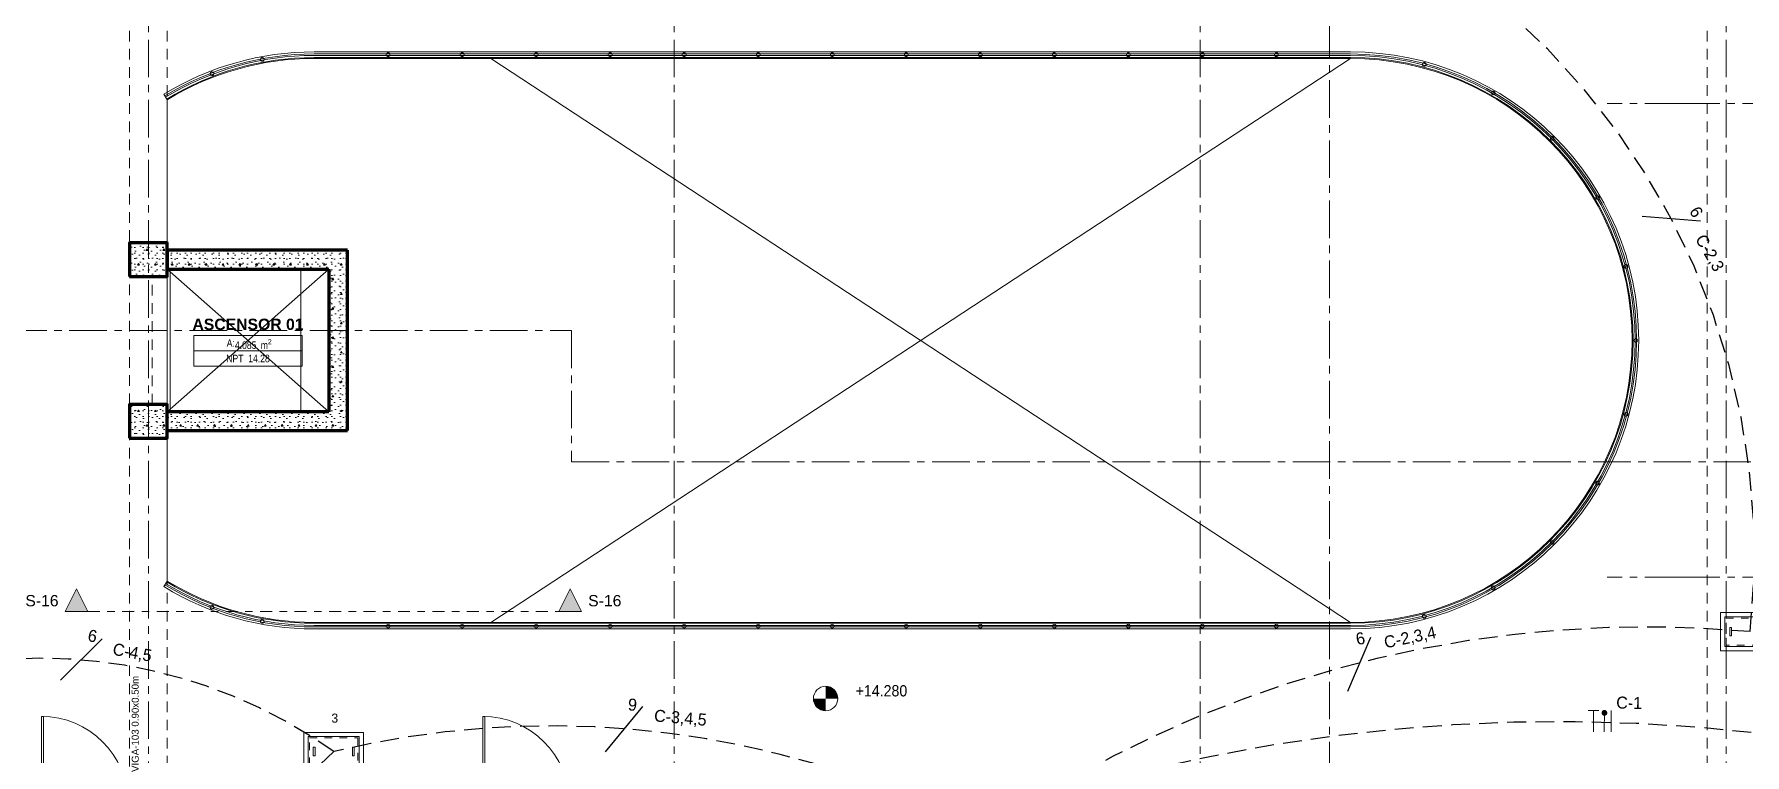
# Model space of a CAD drawing. Header units: inches. Extents: x -19 to 5698, y -728 to 92.
# Drawn here: x 299.3 to 322.07, y 18.04 to 27.62 of the extents above; entities that cross this region are included whole.
import ezdxf

# ---------------------------------------------------------------- set-up
doc = ezdxf.new("R2010")
doc.units = ezdxf.units.IN
doc.header["$MEASUREMENT"] = 0
for name, pattern in [('01 HJ$0$REF - 01 HJ$0$HIDDEN2', [0.1875, 0.125, -0.0625]), ('CONTINUA', [0]), ('HIDDEN', [0.375, 0.25, -0.125]), ('Hidden Line', [0.195611, 0.141111, -0.0545]), ('HIDDEN2', [0.1875, 0.125, -0.0625]), ('Punto & Raya', [0.65, 0.5, -0.075, 0, -0.075]), ('Punto & Rayas', [0.335139, 0.15875, -0.088194, 0, -0.088194]), ('RAYITAS', [0.375, 0.25, -0.125])]:
    doc.linetypes.add(name, pattern=pattern)
doc.layers.get('0').update_dxf_attribs({"color": 61})
for name, color, linetype, lineweight in [('00 APARATOS-ELECTRICOS', 253, 'Continuous', 0), ('00 conduct tomacorr', 120, 'HIDDEN', 30), ('00 IE CKTO ILUMINACION', 3, 'Continuous', 50), ('00_IE_Luminarias', 253, 'Continuous', 0), ('CANALES', 104, 'Continuous', 15), ('T-TECHO-E', 150, 'Continuous', 20), ('TOMACORRIENTE', 22, 'RAYITAS', 9)]:
    doc.layers.add(name, color=color, linetype=linetype, lineweight=lineweight)
for name, color, linetype in [('02 _ ARQ _ ALB _ Ejes Generales', 251, 'Continuous'), ('02 _ ARQ _ ALB _ Muros Interiores', 7, 'Continuous'), ('02 _ ARQ _ ZON _ Espacio.3D', 7, 'Continuous'), ('08 _ STR _ EXT _ 06 Columnas', 7, 'Continuous'), ('08 _ STR _ EXT _ 07 Losa Aligerada', 7, 'Continuous'), ('08 _ STR _ EXT _ 09 Vigas', 251, 'Continuous'), ('08 _ STR _ EXT _ 12 Ascensor', 7, 'Continuous'), ('Dibujo 2D - General', 7, 'Continuous'), ('IE-ALUM', 4, 'Continuous'), ('Interior - Escaleras & Barandillas', 7, 'Continuous'), ('Interior - Mobiliario', 7, 'Continuous'), ('Marcador - Secciones', 7, 'Continuous'), ('Notas - Etiquetas', 7, 'Continuous')]:
    doc.layers.add(name, color=color, linetype=linetype)
doc.styles.add('Estilo_Generado_3', font='arial.ttf')
doc.styles.add('Estilo_Generado_4', font='swisse.ttf')
doc.styles.add('Estilo_Generado_8', font='arialbd.ttf')
doc.styles.add('Estilo_Generado_9', font='ARIALN.TTF')
pattern_1 = [(0, (277.50006, 1e-08), (0, 0.3897114), [0.024375, -0.200625]), (0, (277.61256, 0.19486), (0, 0.3897114), [0.024375, -0.200625]), (60, (277.50006, 1e-08), (-0.3375, 0.1948557), [0.024375, -0.200625]), (60, (277.72506, 1e-08), (-0.3375, 0.1948557), [0.024375, -0.200625]), (120, (277.52444, 1e-08), (0.3375, 0.1948557), [0.024375, -0.200625]), (120, (277.74944, 1e-08), (0.3375, 0.1948557), [0.024375, -0.200625]), (0, (277.50006, 0.0375), (0, 0.075), [0, -0.075, 0, -0.1125]), (45, (277.53756, 0.0375), (-0.05303301, 0.05303301), [0, -0.05625, 0, -0.09375])]

# ---------------------------------------------------------------- blocks, each defined once
blk = doc.blocks.new('BUZON TIPO II')
at = {"layer": 'CANALES', "color": 5}
for p, q in [((-0.3, 0.175), (0.3, 0.175)), ((-0.3, -0.175), (-0.3, 0.175)), ((0.3, 0.175), (0.3, -0.175)), ((0.3, -0.175), (-0.3, -0.175))]:
    blk.add_line(p, q, dxfattribs=at)
blk.add_lwpolyline([(-0.35, 0.225), (0.35, 0.225), (0.35, -0.225), (-0.35, -0.225), (-0.35, 0.225)], dxfattribs=at)
at = {"layer": 'CANALES', "color": 3}
for points in [[(-0.3, 0.175), (-0.3, -0.175), (0.3, -0.175), (0.3, 0.175), (-0.3, 0.175)], [(-0.24, 0), (-0.24, 0.05), (-0.22, 0.05), (-0.22, 0), (-0.22, -0.05), (-0.24, -0.05), (-0.24, 0)], [(0.24, 0), (0.24, 0.05), (0.22, 0.05), (0.22, 0), (0.22, -0.05), (0.24, -0.05), (0.24, 0)]]:
    blk.add_lwpolyline(points, dxfattribs=at)
at = {"layer": 'CANALES', "color": 5, "linetype": '01 HJ$0$REF - 01 HJ$0$HIDDEN2', "ltscale": 0.1}
blk.add_lwpolyline([(-0.285, 0.16), (0.285, 0.16), (0.285, -0.16), (-0.285, -0.16), (-0.285, 0.16)], dxfattribs=at)
blk = doc.blocks.new('a')
at = {"layer": 'TOMACORRIENTE', "ltscale": 0.05}
h = blk.add_hatch(color=4, dxfattribs=at)
edge = h.paths.add_edge_path()
edge.add_arc((0, 0.075), 0.0211, 0, 360)
at = {"layer": 'TOMACORRIENTE', "color": 4}
for p, q in [((-0.146, 0.096), (-0.051, 0.096)), ((-0.099, 0.096), (-0.099, -0.097)), ((0, 0.096), (0, -0.096)), ((0.062, -0.096), (0.062, 0.096))]:
    blk.add_line(p, q, dxfattribs=at)
blk.add_circle((0, 0.075), 0.0211, dxfattribs=at)
blk = doc.blocks.new('CABLE 3FACE')
at = {"layer": 'T-TECHO-E', "rotation": 59.94170052614085}
blk.add_blockref('a', (0, 0), dxfattribs=at)

msp = doc.modelspace()

# ---------------------------------------------------------------- hatches: boundary and pattern name
at = {"linetype": 'Continuous', "lineweight": 13}
for points in [[(309.8342, 18.7874), (309.9967, 18.7874), (309.9843, 18.8496), (309.9491, 18.9023), (309.8964, 18.9375), (309.8342, 18.9499)], [(309.8342, 18.7874), (309.6717, 18.7874), (309.6841, 18.7252), (309.7193, 18.6725), (309.772, 18.6373), (309.8342, 18.6249)]]:
    msp.add_hatch(color=7, dxfattribs=at).paths.add_polyline_path(points)
at = {"layer": '08 _ STR _ EXT _ 06 Columnas', "linetype": 'Continuous', "lineweight": 9}
h = msp.add_hatch(dxfattribs=at)
h.set_pattern_fill('HORMIGÓN_EN_MASA_0002', style=0, pattern_type=2)
h.set_pattern_definition(pattern_1)
h.paths.add_polyline_path([(300.57, 24.4), (301.07, 24.4), (301.07, 24.85), (300.57, 24.85)])
h = msp.add_hatch(dxfattribs=at)
h.set_pattern_fill('HORMIGÓN_EN_MASA_0002', style=0, pattern_type=2)
h.set_pattern_definition(pattern_1)
h.paths.add_polyline_path([(300.57, 22.25), (301.07, 22.25), (301.07, 22.7), (300.57, 22.7)])
at = {"layer": '08 _ STR _ EXT _ 12 Ascensor', "linetype": 'Continuous', "lineweight": 9}
h = msp.add_hatch(dxfattribs=at)
h.set_pattern_fill('HORMIGÓN_EN_MASA_0002', color=250, style=0, pattern_type=2)
h.set_pattern_definition(pattern_1)
h.paths.add_polyline_path([(303.22, 24.75), (301.07, 24.75), (301.07, 24.5), (303.22, 24.5)])
h = msp.add_hatch(dxfattribs=at)
h.set_pattern_fill('HORMIGÓN_EN_MASA_0002', color=250, style=0, pattern_type=2)
h.set_pattern_definition(pattern_1)
h.paths.add_polyline_path([(303.22, 24.5), (303.47, 24.75), (303.22, 24.75)])
h = msp.add_hatch(dxfattribs=at)
h.set_pattern_fill('HORMIGÓN_EN_MASA_0002', color=250, style=0, pattern_type=2)
h.set_pattern_definition(pattern_1)
h.paths.add_polyline_path([(303.22, 24.5), (303.47, 24.5), (303.47, 24.75)])
h = msp.add_hatch(dxfattribs=at)
h.set_pattern_fill('HORMIGÓN_EN_MASA_0002', color=250, style=0, pattern_type=2)
h.set_pattern_definition(pattern_1)
h.paths.add_polyline_path([(303.22, 24.5), (303.22, 22.6), (303.47, 22.6), (303.47, 24.5)])
h = msp.add_hatch(dxfattribs=at)
h.set_pattern_fill('HORMIGÓN_EN_MASA_0002', color=250, style=0, pattern_type=2)
h.set_pattern_definition(pattern_1)
h.paths.add_polyline_path([(303.22, 22.6), (301.07, 22.6), (301.07, 22.35), (303.22, 22.35)])
h = msp.add_hatch(dxfattribs=at)
h.set_pattern_fill('HORMIGÓN_EN_MASA_0002', color=250, style=0, pattern_type=2)
h.set_pattern_definition(pattern_1)
h.paths.add_polyline_path([(303.22, 22.6), (303.47, 22.35), (303.47, 22.6)])
h = msp.add_hatch(dxfattribs=at)
h.set_pattern_fill('HORMIGÓN_EN_MASA_0002', color=250, style=0, pattern_type=2)
h.set_pattern_definition(pattern_1)
h.paths.add_polyline_path([(303.22, 22.35), (303.47, 22.35), (303.22, 22.6)])
at = {"layer": 'Marcador - Secciones', "linetype": 'Continuous', "lineweight": 20}
for points in [[(299.7136, 19.9456), (300.0136, 19.9456), (299.8636, 20.2456)], [(306.5833, 19.9456), (306.4333, 20.2456), (306.2833, 19.9456)]]:
    msp.add_hatch(color=152, dxfattribs=at).paths.add_polyline_path(points)

# ---------------------------------------------------------------- linework, layer by layer
at = {"color": 7, "linetype": 'Continuous', "lineweight": 13}
msp.add_circle((309.8342, 18.7874), 0.1625, dxfattribs=at)
at = {"layer": '00 conduct tomacorr'}
for centre, radius, start, end in [((312.5917, 20.6925, -0.0007), 9.606, 353.93021, 61.59973), ((320.7587, 4.2281, 0.0033), 15.5106, 84.8766, 121.87315), ((299.3847, 12.5633, 0.0006), 6.7593, 54.74366, 106.26149), ((319.5843, -4.8744, 0.0033), 23.3532, 75.40234, 107.48309), ((306.1801, 5.9324, -0.0007), 12.4902, 66.6543, 103.39564), ((307.2148, 13.7389, -0.0007), 5.8568, 132.12487, 179.54316)]:
    msp.add_arc(centre, radius, start, end, dxfattribs=at)
at = {"layer": '02 _ ARQ _ ALB _ Ejes Generales', "color": 251, "linetype": 'Punto & Raya', "lineweight": 13, "true_color": 0x636466}
for p, q in [((300.82, 3.05), (300.82, 44.9)), ((307.82, 3.05), (307.82, 44.9)), ((314.82, 3.05), (314.82, 44.9)), ((321.82, 3.05), (321.82, 44.9)), ((321.2385, 26.7), (320.2385, 26.7)), ((321.2385, 26.7), (327.2385, 26.7)), ((321.2385, 20.4), (320.2385, 20.4)), ((321.2385, 20.4), (327.2385, 20.4))]:
    msp.add_line(p, q, dxfattribs=at)
at = {"layer": '02 _ ARQ _ ALB _ Muros Interiores', "color": 165, "linetype": 'Continuous', "lineweight": 15}
for p, q in [((299.395, 18.55), (299.395, 17.4)), ((299.425, 18.55), (299.395, 18.55)), ((299.425, 17.4), (299.425, 18.55)), ((305.27, 18.55), (305.27, 17.4)), ((305.3, 18.55), (305.27, 18.55)), ((305.3, 17.4), (305.3, 18.55))]:
    msp.add_line(p, q, dxfattribs=at)
for centre in [(299.395, 17.4), (305.27, 17.4)]:
    msp.add_arc(centre, 1.15, 0, 90, dxfattribs=at)
at = {"layer": '02 _ ARQ _ ZON _ Espacio.3D', "color": 251, "linetype": 'Continuous', "lineweight": 13}
for p, q in [((302.8671, 23.6174), (301.423, 23.6174)), ((301.423, 23.6174), (301.423, 23.2057)), ((301.423, 23.6174), (302.8671, 23.6174)), ((301.423, 23.4116), (301.423, 23.6174)), ((302.8671, 23.2057), (302.8671, 23.6174)), ((302.8671, 23.6174), (302.8671, 23.4116)), ((302.8671, 23.4116), (301.423, 23.4116)), ((301.423, 23.4116), (302.8671, 23.4116)), ((301.423, 23.2057), (301.423, 23.4116)), ((302.8671, 23.4116), (302.8671, 23.2057)), ((301.423, 23.2057), (302.8671, 23.2057)), ((302.8671, 23.2057), (301.423, 23.2057))]:
    msp.add_line(p, q, dxfattribs=at)
at = {"layer": '02 _ ARQ _ ZON _ Espacio.3D', "color": 254, "linetype": 'Continuous', "lineweight": 0, "flags": 128}
msp.add_lwpolyline([(300.57, 24.85), (301.07, 24.85), (301.07, 26.75, -0.1379756), (303.0252, 27.3), (316.82, 27.3, -1), (316.82, 19.8), (303.0252, 19.8, -0.1379805), (301.07, 20.35), (301.07, 22.25), (300.57, 22.25), (300.57, 22.7), (301.07, 22.7), (301.07, 24.4), (300.57, 24.4)], format="xyb", close=True, dxfattribs=at)
at = {"layer": '02 _ ARQ _ ZON _ Espacio.3D', "color": 255, "linetype": 'Continuous', "lineweight": 0, "flags": 128}
msp.add_lwpolyline([(301.07, 22.6), (303.22, 22.6), (303.22, 24.5), (301.07, 24.5)], close=True, dxfattribs=at)
at = {"layer": '08 _ STR _ EXT _ 06 Columnas', "color": 7, "linetype": 'Continuous', "lineweight": 80, "flags": 128}
for points in [[(300.57, 24.4), (301.07, 24.4), (301.07, 24.85), (300.57, 24.85)], [(300.57, 22.25), (301.07, 22.25), (301.07, 22.7), (300.57, 22.7)]]:
    msp.add_lwpolyline(points, close=True, dxfattribs=at)
at = {"layer": '08 _ STR _ EXT _ 07 Losa Aligerada', "color": 7, "linetype": 'Continuous', "lineweight": 18, "flags": 128}
msp.add_lwpolyline([(303.0252, 19.8, -0.1379805), (301.07, 20.35), (301.07, 22.3499), (301.07, 22.6), (301.07, 24.5), (301.07, 24.7499), (301.07, 26.75, -0.1379805), (303.0252, 27.3), (316.82, 27.3, -1), (316.82, 19.8)], format="xyb", close=True, dxfattribs=at)
at = {"layer": '08 _ STR _ EXT _ 09 Vigas', "color": 251, "linetype": 'Hidden Line', "lineweight": 13, "true_color": 0x636466}
for p, q in [((300.57, 17.4), (300.57, 29.7)), ((301.07, 17.4), (301.07, 29.7)), ((321.57, 17.4), (321.57, 29.7)), ((300.87, 22.7), (300.87, 24.4)), ((301.07, 24.4), (300.87, 24.4)), ((301.07, 22.7), (301.07, 24.4)), ((301.07, 22.7), (300.87, 22.7))]:
    msp.add_line(p, q, dxfattribs=at)
at = {"layer": '08 _ STR _ EXT _ 12 Ascensor', "color": 7, "linetype": 'Continuous', "lineweight": 80, "flags": 128}
for points in [[(303.22, 24.75), (301.07, 24.75)], [(301.07, 24.75), (301.07, 24.5)], [(303.47, 24.75), (303.22, 24.75)], [(303.47, 22.6), (303.47, 24.75)], [(301.07, 24.5), (303.22, 24.5)], [(303.22, 24.5), (303.22, 22.6)], [(303.22, 22.6), (301.07, 22.6)], [(301.07, 22.35), (301.07, 22.6)], [(303.47, 22.35), (303.47, 22.6)], [(301.07, 22.35), (303.47, 22.35)]]:
    msp.add_lwpolyline(points, dxfattribs=at)
at = {"layer": 'Dibujo 2D - General', "color": 7, "linetype": 'Continuous', "lineweight": 13}
for p, q in [((316.82, 27.3), (305.3789, 19.8)), ((316.82, 19.8), (305.3789, 27.3))]:
    msp.add_line(p, q, dxfattribs=at)
at = {"layer": 'Dibujo 2D - General', "color": 250, "linetype": 'Continuous', "lineweight": 9}
for p, q in [((301.07, 22.6), (303.22, 24.5)), ((303.22, 22.6), (301.07, 24.5))]:
    msp.add_line(p, q, dxfattribs=at)
at = {"layer": 'IE-ALUM'}
for p, q in [((321.4808, 25.1367, -0.0007), (320.7025, 25.198, -0.0007)), ((300.2048, 19.5831, -0.0007), (299.6508, 19.0331, -0.0007)), ((317.0862, 19.6008, -0.0007), (316.7805, 18.8824, -0.0007)), ((307.3962, 18.6811, -0.0007), (306.8989, 18.0792, -0.0007))]:
    msp.add_line(p, q, dxfattribs=at)
at = {"layer": 'Interior - Escaleras & Barandillas', "color": 161, "linetype": 'Continuous', "lineweight": 13}
for p, q in [((316.82, 27.3875), (303.0252, 27.3875)), ((316.82, 27.3598), (303.0252, 27.3598)), ((316.82, 27.3598), (303.0252, 27.3598)), ((316.82, 27.3598), (303.0252, 27.3598)), ((316.82, 27.3598), (303.0252, 27.3598)), ((316.82, 27.3598), (303.0252, 27.3598)), ((316.82, 27.3598), (303.0252, 27.3598)), ((303.0252, 27.3403), (316.82, 27.3403)), ((303.0252, 27.3403), (316.82, 27.3403)), ((303.0252, 27.3403), (316.82, 27.3403)), ((303.0252, 27.3403), (316.82, 27.3403)), ((303.0252, 27.3403), (316.82, 27.3403)), ((303.0252, 27.3403), (316.82, 27.3403)), ((303.0252, 27.3125), (316.82, 27.3125)), ((301.0244, 26.8247), (301.0635, 26.7607)), ((301.0389, 26.801), (301.0491, 26.7843)), ((301.0389, 26.801), (301.0491, 26.7843)), ((301.0389, 26.801), (301.0491, 26.7843)), ((301.0389, 26.801), (301.0491, 26.7843)), ((301.0389, 26.801), (301.0491, 26.7843)), ((301.0389, 26.801), (301.0491, 26.7843)), ((301.0635, 20.3393), (301.0244, 20.2754)), ((301.049, 20.3157), (301.0389, 20.299)), ((301.049, 20.3157), (301.0389, 20.299)), ((301.049, 20.3157), (301.0389, 20.299)), ((301.049, 20.3157), (301.0389, 20.299)), ((301.049, 20.3157), (301.0389, 20.299)), ((301.049, 20.3157), (301.0389, 20.299)), ((316.82, 19.7875), (303.0252, 19.7875)), ((316.82, 19.7598), (303.0252, 19.7598)), ((316.82, 19.7598), (303.0252, 19.7598)), ((316.82, 19.7598), (303.0252, 19.7598)), ((316.82, 19.7598), (303.0252, 19.7598)), ((316.82, 19.7598), (303.0252, 19.7598)), ((316.82, 19.7598), (303.0252, 19.7598)), ((303.0252, 19.7403), (316.82, 19.7403)), ((303.0252, 19.7403), (316.82, 19.7403)), ((303.0252, 19.7403), (316.82, 19.7403)), ((303.0252, 19.7403), (316.82, 19.7403)), ((303.0252, 19.7403), (316.82, 19.7403)), ((303.0252, 19.7403), (316.82, 19.7403)), ((303.0252, 19.7125), (316.82, 19.7125))]:
    msp.add_line(p, q, dxfattribs=at)
at = {"layer": 'Interior - Escaleras & Barandillas', "color": 161, "linetype": 'Continuous', "lineweight": 13, "flags": 128}
for points in [[(304.0105, 27.325, 1), (304.0105, 27.375, 1)], [(304.9959, 27.325, 1), (304.9959, 27.375, 1)], [(305.9812, 27.325, 1), (305.9812, 27.375, 1)], [(306.9666, 27.325, 1), (306.9666, 27.375, 1)], [(307.9519, 27.325, 1), (307.9519, 27.375, 1)], [(308.9373, 27.325, 1), (308.9373, 27.375, 1)], [(309.9226, 27.325, 1), (309.9226, 27.375, 1)], [(310.9079, 27.325, 1), (310.9079, 27.375, 1)], [(311.8933, 27.325, 1), (311.8933, 27.375, 1)], [(312.8786, 27.325, 1), (312.8786, 27.375, 1)], [(313.864, 27.325, 1), (313.864, 27.375, 1)], [(314.8493, 27.325, 1), (314.8493, 27.375, 1)], [(315.8347, 27.325, 1), (315.8347, 27.375, 1)], [(301.6754, 27.0755, 1), (301.6576, 27.1222, 1)], [(302.3389, 27.2621, 1), (302.3298, 27.3113, 1)], [(317.7971, 27.1964, 1), (317.81, 27.2447, 1)], [(318.7075, 26.8192, 1), (318.7325, 26.8625, 1)], [(319.4894, 26.2193, 1), (319.5247, 26.2547, 1)], [(320.0893, 25.4375, 1), (320.1326, 25.4625, 1)], [(320.4664, 24.527, 1), (320.5147, 24.54, 1)], [(320.595, 23.55, 1), (320.645, 23.55, 1)], [(320.4664, 22.573, 1), (320.5147, 22.56, 1)], [(320.0893, 21.6625, 1), (320.1326, 21.6375, 1)], [(319.4894, 20.8807, 1), (319.5247, 20.8453, 1)], [(318.7075, 20.2808, 1), (318.7325, 20.2375, 1)], [(301.6754, 20.0245, 1), (301.6576, 19.9779, 1)], [(302.3389, 19.8379, 1), (302.3298, 19.7887, 1)], [(317.7971, 19.9036, 1), (317.81, 19.8553, 1)], [(304.0105, 19.775, 1), (304.0105, 19.725, 1)], [(304.9959, 19.775, 1), (304.9959, 19.725, 1)], [(305.9812, 19.775, 1), (305.9812, 19.725, 1)], [(306.9666, 19.775, 1), (306.9666, 19.725, 1)], [(307.9519, 19.775, 1), (307.9519, 19.725, 1)], [(308.9373, 19.775, 1), (308.9373, 19.725, 1)], [(309.9226, 19.775, 1), (309.9226, 19.725, 1)], [(310.9079, 19.775, 1), (310.9079, 19.725, 1)], [(311.8933, 19.775, 1), (311.8933, 19.725, 1)], [(312.8786, 19.775, 1), (312.8786, 19.725, 1)], [(313.864, 19.775, 1), (313.864, 19.725, 1)], [(314.8493, 19.775, 1), (314.8493, 19.725, 1)], [(315.8347, 19.775, 1), (315.8347, 19.725, 1)]]:
    msp.add_lwpolyline(points, format="xyb", close=True, dxfattribs=at)
at = {"layer": 'Interior - Escaleras & Barandillas', "color": 161, "linetype": 'Continuous', "lineweight": 13}
for centre, radius, start, end in [((303.0252, 23.5499), 3.8376, 90.00023, 121.4235), ((303.0252, 23.5499), 3.8098, 90.00023, 121.4235), ((303.0252, 23.5499), 3.8098, 90.00023, 121.4235), ((303.0252, 23.5499), 3.8098, 90.00023, 121.4235), ((303.0252, 23.5499), 3.8098, 90.00023, 121.4235), ((303.0252, 23.5499), 3.8098, 90.00023, 121.4235), ((303.0252, 23.5499), 3.8098, 90.00023, 121.4235), ((303.0252, 23.5499), 3.7903, 90.00023, 121.4235), ((303.0252, 23.5499), 3.7903, 90.00023, 121.4235), ((303.0252, 23.5499), 3.7903, 90.00023, 121.4235), ((303.0252, 23.5499), 3.7903, 90.00023, 121.4235), ((303.0252, 23.5499), 3.7903, 90.00023, 121.4235), ((303.0252, 23.5499), 3.7903, 90.00023, 121.4235), ((316.82, 23.55), 3.8375, 270, 90), ((316.82, 23.55), 3.8098, 270, 90), ((316.82, 23.55), 3.8098, 270, 90), ((316.82, 23.55), 3.8098, 270, 90), ((316.82, 23.55), 3.8098, 270, 90), ((316.82, 23.55), 3.8098, 270, 90), ((316.82, 23.55), 3.8098, 270, 90), ((316.82, 23.55), 3.7903, 270, 90), ((316.82, 23.55), 3.7903, 270, 90), ((316.82, 23.55), 3.7903, 270, 90), ((316.82, 23.55), 3.7903, 270, 90), ((316.82, 23.55), 3.7903, 270, 90), ((316.82, 23.55), 3.7903, 270, 90), ((303.0252, 23.5499), 3.7626, 90.00023, 121.4235), ((316.82, 23.55), 3.7625, 270, 90), ((303.0252, 23.55), 3.8375, 238.57562, 270), ((303.0252, 23.55), 3.8098, 238.57562, 270), ((303.0252, 23.55), 3.8098, 238.57562, 270), ((303.0252, 23.55), 3.8098, 238.57562, 270), ((303.0252, 23.55), 3.8098, 238.57562, 270), ((303.0252, 23.55), 3.8098, 238.57562, 270), ((303.0252, 23.55), 3.8098, 238.57562, 270), ((303.0252, 23.55), 3.7903, 238.57562, 270), ((303.0252, 23.55), 3.7903, 238.57562, 270), ((303.0252, 23.55), 3.7903, 238.57562, 270), ((303.0252, 23.55), 3.7903, 238.57562, 270), ((303.0252, 23.55), 3.7903, 238.57562, 270), ((303.0252, 23.55), 3.7903, 238.57562, 270), ((303.0252, 23.55), 3.7625, 238.57562, 270)]:
    msp.add_arc(centre, radius, start, end, dxfattribs=at)
at = {"layer": 'Interior - Mobiliario', "color": 162, "linetype": 'Continuous', "lineweight": 20, "flags": 128}
msp.add_lwpolyline([(301.11, 24.499), (301.11, 22.601), (302.85, 22.601), (302.85, 24.499)], close=True, dxfattribs=at)
at = {"layer": 'Marcador - Secciones', "color": 251, "linetype": 'Punto & Raya', "lineweight": 13, "true_color": 0x636466}
for p, q in [((316.5425, 46.2111), (316.5425, 0.8878)), ((282.1667, 23.6815), (306.4527, 23.6815)), ((306.4527, 23.6815), (306.4527, 21.9367)), ((306.4527, 21.9367), (334.2072, 21.9367))]:
    msp.add_line(p, q, dxfattribs=at)
at = {"layer": 'Marcador - Secciones', "color": 251, "linetype": 'Punto & Rayas', "lineweight": 13, "true_color": 0x636466}
msp.add_line((300.0136, 19.9456), (306.2833, 19.9456), dxfattribs=at)
at = {"layer": 'Marcador - Secciones', "color": 152, "linetype": 'Continuous', "lineweight": 20, "flags": 128}
for points in [[(299.7136, 19.9456), (300.0136, 19.9456), (299.8636, 20.2456)], [(306.5833, 19.9456), (306.2833, 19.9456), (306.4333, 20.2456)]]:
    msp.add_lwpolyline(points, close=True, dxfattribs=at)

# ---------------------------------------------------------------- block references
at = {"layer": '00 APARATOS-ELECTRICOS', "lineweight": 25, "xscale": 1.130955386209125, "yscale": 1.130955386209125, "zscale": 1.130955386209125, "rotation": 180.0000000000012}
for p in [(322.1438, 19.6767, -0.0007), (303.2864, 18.0827, -0.0007)]:
    msp.add_blockref('BUZON TIPO II', p, dxfattribs=at)
at = {"layer": '00 conduct tomacorr', "xscale": 1.47256122672843, "yscale": 1.47256122672843, "zscale": 1.47256122672843, "rotation": 299.7467775710209}
msp.add_blockref('CABLE 3FACE', (320.2011, 18.4864, -0.0007), dxfattribs=at)

# ---------------------------------------------------------------- texts
at = {"color": 7, "lineweight": 13, "insert": (310.2342, 18.8135), "char_height": 0.15, "attachment_point": 7, "style": 'Estilo_Generado_4'}
msp.add_mtext('\\A1;{\\W0.900000x;\\pql;\\fSwis721 Ex BT|b0|i0|c0|p34;+14.280}', dxfattribs=at)
at = {"layer": '00 IE CKTO ILUMINACION', "color": 30, "linetype": 'CONTINUA', "lineweight": 15, "true_color": 0xf26722}
for s, rotation, p in [('6', 300.42103, (321.3262, 25.2697, 10395.4405)), ('6', 349.71672, (300.0032, 19.5526, 10395.4405)), ('6', 11.87557, (316.9109, 19.4965, 10395.4405)), ('9', 355.36424, (307.1985, 18.6309, 10395.4405))]:
    msp.add_text(s, height=0.1596, rotation=rotation, dxfattribs=at).set_placement(p)
at = {"layer": '00 IE CKTO ILUMINACION', "color": 4, "linetype": 'CONTINUA', "lineweight": 15}
for s, rotation, p in [('C-2,3', 300.21771, (321.4052, 24.9, -0.0007)), ('C-2,3,4', 11.67226, (317.2865, 19.4538, -0.0007)), ('C-4,5', 349.51341, (300.3349, 19.3714, -0.0007)), ('C-1', 358.68674, (320.3573, 18.655, -0.0007)), ('C-3,4,5', 355.16093, (307.5465, 18.4832, -0.0007))]:
    msp.add_text(s, height=0.15962, rotation=rotation, dxfattribs=at).set_placement(p)
at = {"layer": '00_IE_Luminarias', "color": 240, "linetype": 'HIDDEN2', "true_color": 0xed1f24}
msp.add_text('3', height=0.1204, dxfattribs=at).set_placement((303.2557, 18.4666, -5710.8726))
at = {"layer": '02 _ ARQ _ ZON _ Espacio.3D', "color": 251, "lineweight": 25, "attachment_point": 2}
for s, insert, char_height, style in [('\\A1;{\\pqc;\\pt0;\\fArial|b1|i0|c0|p34;ASCENSOR 01}', (302.145, 23.8395), 0.15, 'Estilo_Generado_8'), ('\\A1;{\\pqc;\\pt0;\\fArial Narrow|b0|i0|c0|p34;A: }', (301.9159, 23.5656), 0.1, 'Estilo_Generado_9'), ('\\A1;{\\pqc;\\pt0,0.3;\\fArial Narrow|b0|i0|c0|p34;4.085\\fArial Narrow|b0|i0|c0|p34;\\A1{\\H.66x;\\S^  ;}\\fArial Narrow|b0|i0|c0|p34; m\\fArial Narrow|b0|i0|c0|p34;\\A1{\\H.66x;\\S2^  ;}}', (302.2156, 23.566), 0.1, 'Estilo_Generado_9'), ('\\A1;{\\pqc;\\pt0;\\fArial Narrow|b0|i0|c0|p34;NPT  14.28}', (302.145, 23.3601), 0.1, 'Estilo_Generado_9')]:
    msp.add_mtext(s, dxfattribs=dict(at, insert=insert, char_height=char_height, style=style))
at = {"layer": 'Marcador - Secciones', "color": 152, "lineweight": 20, "char_height": 0.15, "style": 'Estilo_Generado_3'}
for s, insert, attachment_point in [('\\A1;{\\pqr;\\pt0;\\fArial|b0|i0|c0|p34;S-16}', (299.6236, 20.0117), 9), ('\\A1;{\\pql;\\pt0;\\fArial|b0|i0|c0|p34;S-16}', (306.6733, 20.0117), 7)]:
    msp.add_mtext(s, dxfattribs=dict(at, insert=insert, attachment_point=attachment_point))
at = {"layer": 'Notas - Etiquetas', "color": 171, "linetype": 'Continuous', "lineweight": 13, "insert": (300.5976, 17.8104), "char_height": 0.0925, "attachment_point": 1, "rotation": 90, "style": 'Estilo_Generado_4'}
msp.add_mtext('\\A1;{\\pql;\\fSwis721 Ex BT|b0|i0|c0|p34;VIGA-103\\fSwis721 Ex BT|b0|i0|c0|p34; \\fSwis721 Ex BT|b0|i0|c0|p34;0.90\\fSwis721 Ex BT|b0|i0|c0|p34;x\\fSwis721 Ex BT|b0|i0|c0|p34;0.50\\fSwis721 Ex BT|b0|i0|c0|p34;m}', dxfattribs=at)

doc.saveas('drawing.dxf')
